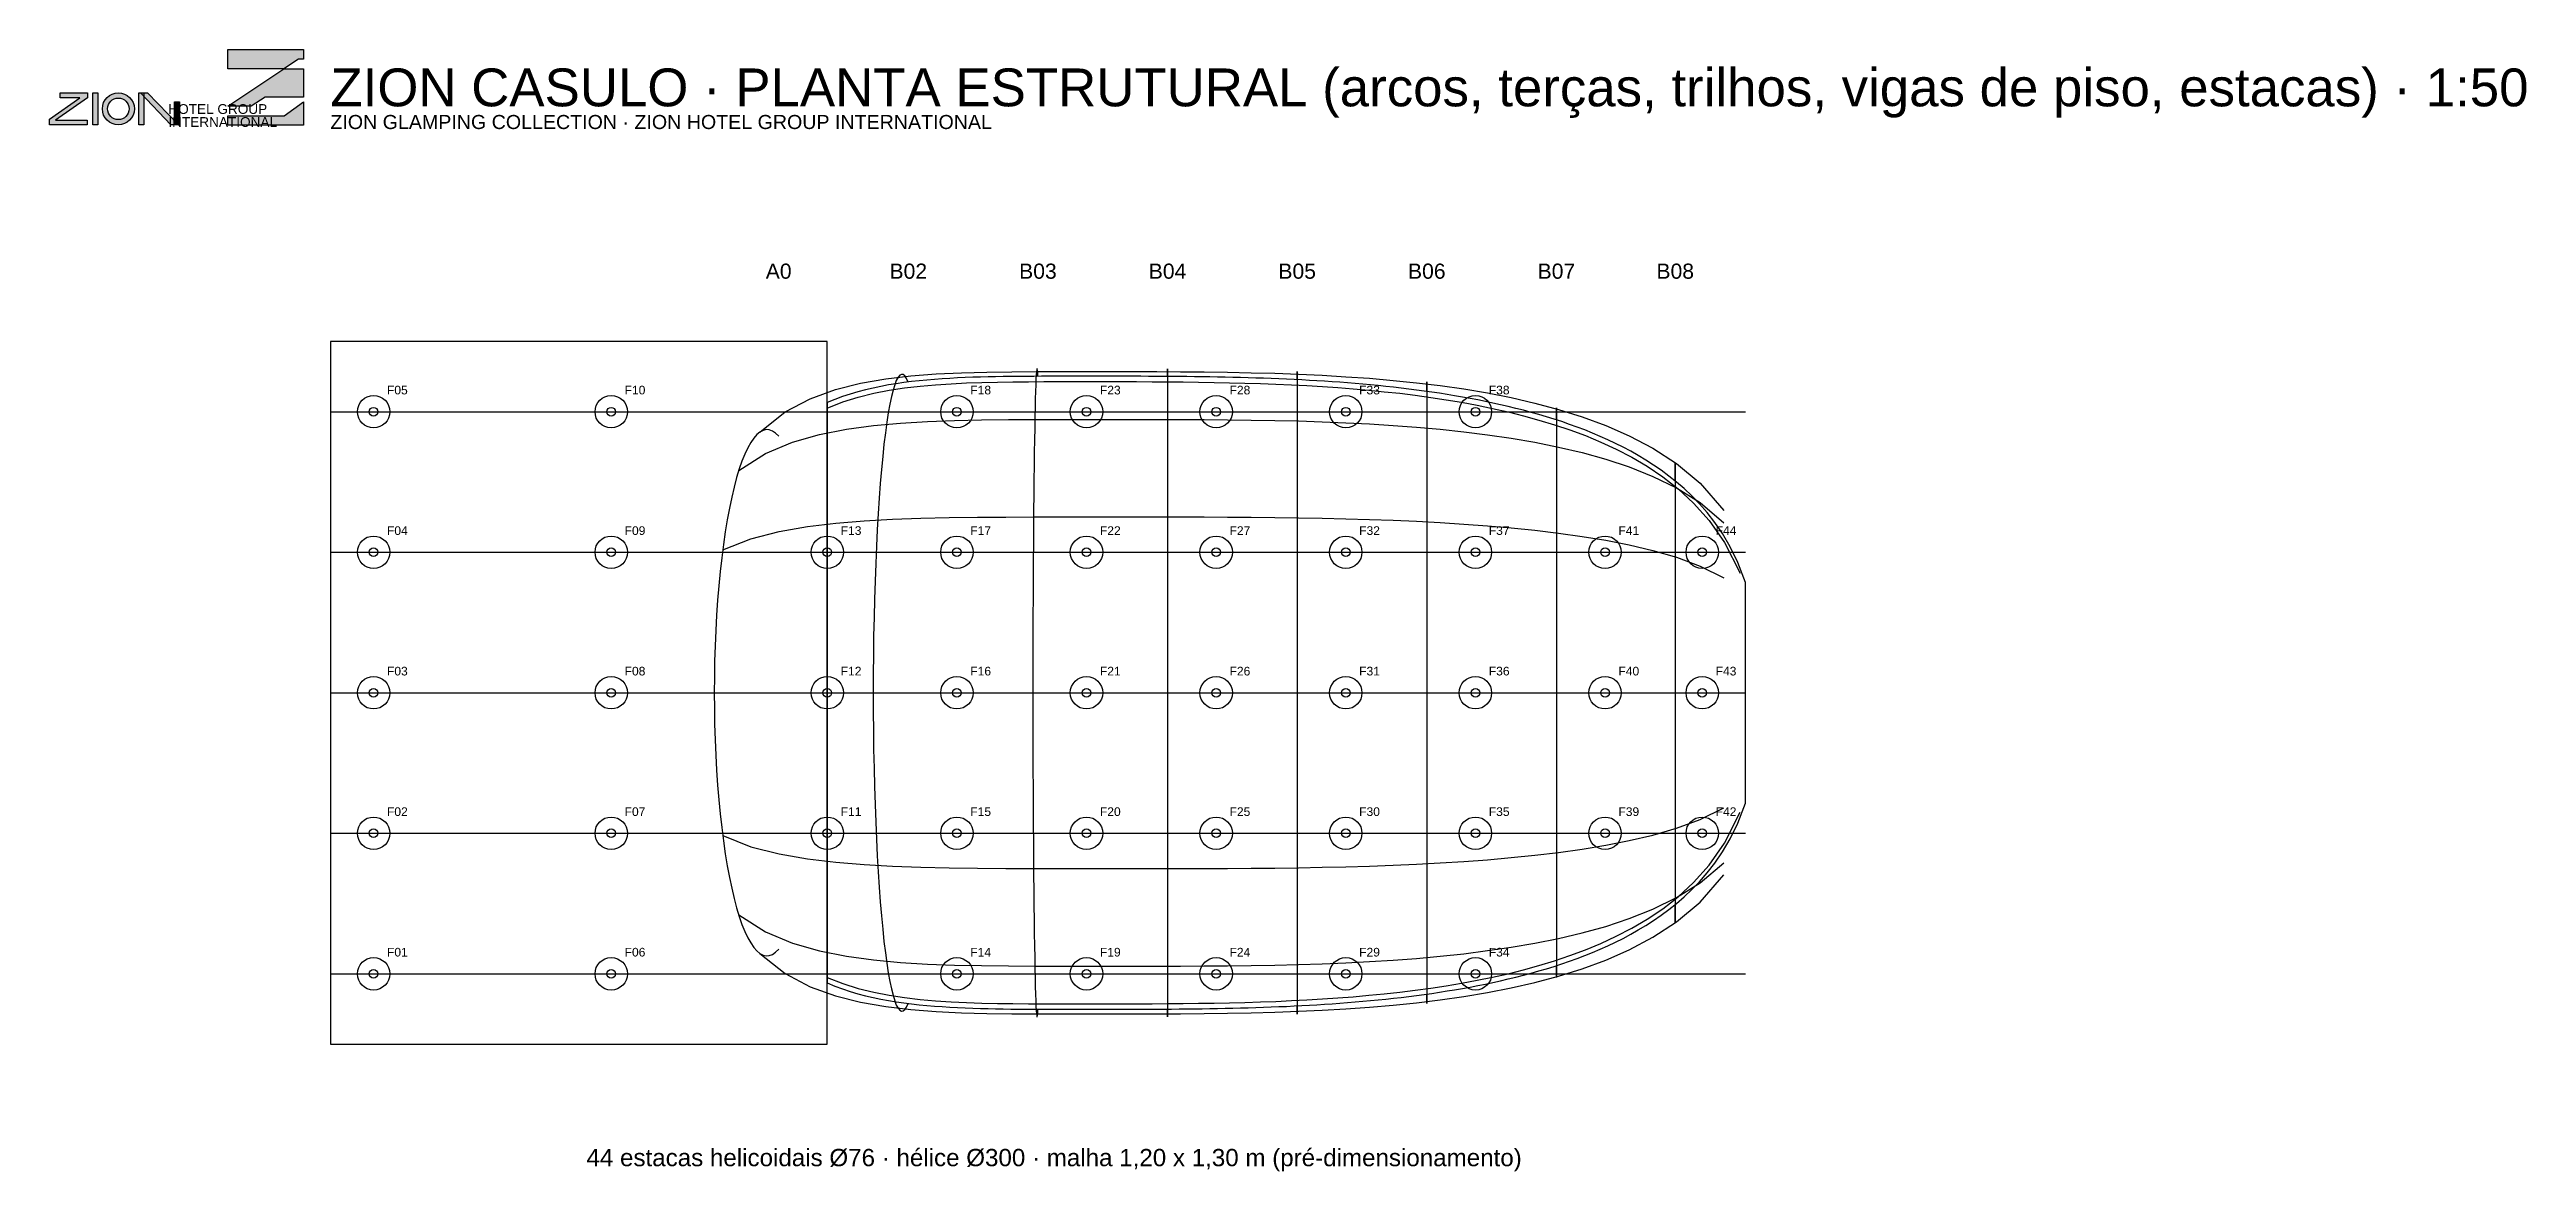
# Model space of a CAD drawing. Header units: metres. Extents: x -6.3 to 16.6, y -4.4 to 6.
import ezdxf
from ezdxf.enums import TextEntityAlignment as Align

# ---------------------------------------------------------------- set-up
doc = ezdxf.new("R2010")
doc.units = ezdxf.units.M
for name, color, linetype in [('DECK', 32, 'CONTINUOUS'), ('ESTRUTURA', 1, 'CONTINUOUS'), ('FUNDACAO', 5, 'CONTINUOUS'), ('PAREDES', 7, 'CONTINUOUS'), ('TEXTO', 7, 'CONTINUOUS')]:
    doc.layers.add(name, color=color, linetype=linetype)
doc.styles.add('ZION', font='arial.ttf')

msp = doc.modelspace()

# ---------------------------------------------------------------- hatches: boundary and pattern name
at = {"layer": 'TEXTO'}
for points in [[(-4.65, 5.95), (-3.95, 5.95), (-3.95, 5.862), (-3.996, 5.862), (-4.131, 5.771), (-4.65, 5.771)], [(-4.131, 5.771), (-3.95, 5.771), (-3.95, 5.511), (-4.304, 5.511), (-4.432, 5.425), (-4.65, 5.425)], [(-6.203, 5.55), (-5.95, 5.55), (-5.95, 5.503), (-6.244, 5.297), (-5.953, 5.297), (-5.953, 5.253), (-6.3, 5.253), (-6.3, 5.306), (-6.019, 5.503), (-6.203, 5.503)], [(-5.9, 5.55), (-5.853, 5.55), (-5.853, 5.253), (-5.9, 5.253)], [(-5.472, 5.55), (-5.428, 5.55), (-5.428, 5.253), (-5.472, 5.253)], [(-5.459, 5.55), (-5.394, 5.55), (-5.106, 5.253), (-5.178, 5.253)], [(-5.144, 5.466), (-5.097, 5.466), (-5.097, 5.253), (-5.144, 5.253)], [(-4.65, 5.336), (-4.129, 5.336), (-3.95, 5.468), (-3.95, 5.25), (-4.65, 5.25)]]:
    msp.add_hatch(color=7, dxfattribs=at).paths.add_polyline_path(points)
h = msp.add_hatch(color=7, dxfattribs=at)
edge = h.paths.add_edge_path()
edge.add_arc((-5.663, 5.402), 0.148, 0, 360)
edge = h.paths.add_edge_path()
edge.add_arc((-5.663, 5.402), 0.1, 0, 360)

# ---------------------------------------------------------------- linework, layer by layer
at = {"layer": 'DECK'}
msp.add_lwpolyline([(-3.7, -3.25), (0.9, -3.25), (0.9, 3.25), (-3.7, 3.25)], close=True, dxfattribs=at)
at = {"layer": 'ESTRUTURA'}
for points in [[(2.85, 2.928), (2.848, 2.961), (2.845, 2.985), (2.843, 2.997), (2.841, 2.999), (2.839, 2.99), (2.836, 2.971), (2.834, 2.941), (2.832, 2.9), (2.83, 2.849), (2.828, 2.788), (2.825, 2.718), (2.823, 2.637), (2.821, 2.547), (2.82, 2.448), (2.818, 2.34), (2.816, 2.224), (2.814, 2.1), (2.813, 1.969), (2.811, 1.83), (2.81, 1.685), (2.809, 1.535), (2.808, 1.378), (2.807, 1.217), (2.806, 1.051), (2.805, 0.882), (2.804, 0.709), (2.804, 0.534), (2.804, 0.357), (2.803, 0.179), (2.803, 0), (2.803, -0.179), (2.804, -0.357), (2.804, -0.534), (2.804, -0.709), (2.805, -0.882), (2.806, -1.051), (2.807, -1.217), (2.808, -1.378), (2.809, -1.535), (2.81, -1.685), (2.811, -1.83), (2.813, -1.969), (2.814, -2.1), (2.816, -2.224), (2.818, -2.34), (2.82, -2.448), (2.821, -2.547), (2.823, -2.637), (2.825, -2.718), (2.828, -2.788), (2.83, -2.849), (2.832, -2.9), (2.834, -2.941), (2.836, -2.971), (2.839, -2.99), (2.841, -2.999), (2.843, -2.997), (2.845, -2.985), (2.848, -2.961), (2.85, -2.928)], [(4.05, 2.926), (4.05, 2.96), (4.05, 2.984), (4.05, 2.996), (4.05, 2.998), (4.05, 2.99), (4.05, 2.97), (4.05, 2.94), (4.05, 2.9), (4.05, 2.849), (4.05, 2.789), (4.05, 2.718), (4.05, 2.637), (4.05, 2.547), (4.05, 2.448), (4.05, 2.341), (4.05, 2.225), (4.05, 2.101), (4.05, 1.969), (4.05, 1.831), (4.05, 1.686), (4.05, 1.535), (4.05, 1.378), (4.05, 1.217), (4.05, 1.051), (4.05, 0.882), (4.05, 0.709), (4.05, 0.534), (4.05, 0.357), (4.05, 0.179), (4.05, 0), (4.05, -0.179), (4.05, -0.357), (4.05, -0.534), (4.05, -0.709), (4.05, -0.882), (4.05, -1.051), (4.05, -1.217), (4.05, -1.378), (4.05, -1.535), (4.05, -1.686), (4.05, -1.831), (4.05, -1.969), (4.05, -2.101), (4.05, -2.225), (4.05, -2.341), (4.05, -2.448), (4.05, -2.547), (4.05, -2.637), (4.05, -2.718), (4.05, -2.789), (4.05, -2.849), (4.05, -2.9), (4.05, -2.94), (4.05, -2.97), (4.05, -2.99), (4.05, -2.998), (4.05, -2.996), (4.05, -2.984), (4.05, -2.96), (4.05, -2.926)], [(0.276, 2.412), (0.509, 2.598), (0.742, 2.72), (0.975, 2.805), (1.208, 2.863), (1.442, 2.903), (1.675, 2.931), (1.909, 2.949), (2.142, 2.96), (2.376, 2.966), (2.609, 2.969), (2.843, 2.971), (3.075, 2.971), (3.294, 2.971), (3.513, 2.971), (3.731, 2.971), (3.95, 2.971), (4.169, 2.97), (4.388, 2.968), (4.606, 2.965), (4.825, 2.961), (5.044, 2.955), (5.263, 2.947), (5.481, 2.937), (5.7, 2.924), (5.919, 2.909), (6.138, 2.89), (6.356, 2.868), (6.575, 2.841), (6.794, 2.81), (7.013, 2.773), (7.231, 2.73), (7.45, 2.68), (7.669, 2.621), (7.888, 2.553), (8.106, 2.473), (8.325, 2.377), (8.544, 2.262), (8.762, 2.12), (8.981, 1.938), (9.2, 1.685)], [(0.9, 2.634), (1.043, 2.69), (1.186, 2.735), (1.33, 2.77), (1.473, 2.798), (1.616, 2.82), (1.759, 2.837), (1.903, 2.849), (2.046, 2.859), (2.189, 2.866), (2.332, 2.871), (2.475, 2.874), (2.619, 2.876), (2.762, 2.877), (2.905, 2.878), (3.048, 2.878), (3.192, 2.878), (3.335, 2.878), (3.478, 2.878), (3.621, 2.878), (3.764, 2.878), (3.908, 2.877), (4.051, 2.876), (4.194, 2.875), (4.337, 2.873), (4.481, 2.871), (4.624, 2.868), (4.767, 2.864), (4.91, 2.86), (5.053, 2.855), (5.197, 2.848), (5.34, 2.841), (5.483, 2.833), (5.626, 2.823), (5.769, 2.812), (5.913, 2.799), (6.056, 2.785), (6.199, 2.77), (6.342, 2.752), (6.486, 2.732), (6.629, 2.711), (6.772, 2.687), (6.915, 2.66), (7.058, 2.631), (7.202, 2.599), (7.345, 2.563), (7.488, 2.523), (7.631, 2.48), (7.775, 2.432), (7.918, 2.379), (8.061, 2.319), (8.204, 2.253), (8.347, 2.179), (8.491, 2.095), (8.634, 1.998), (8.777, 1.887), (8.92, 1.755), (9.064, 1.595), (9.207, 1.39), (9.35, 1.105)], [(1.65, 2.874), (1.634, 2.908), (1.619, 2.931), (1.603, 2.943), (1.587, 2.945), (1.571, 2.937), (1.555, 2.918), (1.539, 2.889), (1.524, 2.849), (1.509, 2.799), (1.494, 2.74), (1.479, 2.67), (1.465, 2.591), (1.451, 2.503), (1.438, 2.406), (1.425, 2.3), (1.413, 2.186), (1.401, 2.064), (1.391, 1.935), (1.381, 1.799), (1.371, 1.657), (1.363, 1.508), (1.355, 1.355), (1.348, 1.196), (1.342, 1.033), (1.337, 0.867), (1.333, 0.697), (1.329, 0.525), (1.327, 0.351), (1.326, 0.176), (1.325, 0), (1.326, -0.176), (1.327, -0.351), (1.329, -0.525), (1.333, -0.697), (1.337, -0.867), (1.342, -1.033), (1.348, -1.196), (1.355, -1.355), (1.363, -1.508), (1.371, -1.657), (1.381, -1.799), (1.391, -1.935), (1.401, -2.064), (1.413, -2.186), (1.425, -2.3), (1.438, -2.406), (1.451, -2.503), (1.465, -2.591), (1.479, -2.67), (1.494, -2.74), (1.509, -2.799), (1.524, -2.849), (1.539, -2.889), (1.555, -2.918), (1.571, -2.937), (1.587, -2.945), (1.603, -2.943), (1.619, -2.931), (1.634, -2.908), (1.65, -2.874)], [(5.25, 2.896), (5.25, 2.931), (5.25, 2.956), (5.25, 2.97), (5.25, 2.973), (5.25, 2.966), (5.25, 2.948), (5.25, 2.919), (5.25, 2.88), (5.25, 2.83), (5.25, 2.771), (5.25, 2.701), (5.25, 2.622), (5.25, 2.533), (5.25, 2.435), (5.25, 2.328), (5.25, 2.213), (5.25, 2.09), (5.25, 1.96), (5.25, 1.822), (5.25, 1.678), (5.25, 1.528), (5.25, 1.373), (5.25, 1.212), (5.25, 1.047), (5.25, 0.878), (5.25, 0.707), (5.25, 0.532), (5.25, 0.356), (5.25, 0.178), (5.25, 0), (5.25, -0.178), (5.25, -0.356), (5.25, -0.532), (5.25, -0.707), (5.25, -0.878), (5.25, -1.047), (5.25, -1.212), (5.25, -1.373), (5.25, -1.528), (5.25, -1.678), (5.25, -1.822), (5.25, -1.96), (5.25, -2.09), (5.25, -2.213), (5.25, -2.328), (5.25, -2.435), (5.25, -2.533), (5.25, -2.622), (5.25, -2.701), (5.25, -2.771), (5.25, -2.83), (5.25, -2.88), (5.25, -2.919), (5.25, -2.948), (5.25, -2.966), (5.25, -2.973), (5.25, -2.97), (5.25, -2.956), (5.25, -2.931), (5.25, -2.896)], [(6.45, 2.788), (6.45, 2.825), (6.45, 2.853), (6.45, 2.87), (6.45, 2.876), (6.45, 2.872), (6.45, 2.857), (6.45, 2.831), (6.45, 2.796), (6.45, 2.75), (6.45, 2.694), (6.45, 2.628), (6.45, 2.552), (6.45, 2.467), (6.45, 2.373), (6.45, 2.27), (6.45, 2.159), (6.45, 2.04), (6.45, 1.913), (6.45, 1.779), (6.45, 1.639), (6.45, 1.493), (6.45, 1.341), (6.45, 1.185), (6.45, 1.024), (6.45, 0.859), (6.45, 0.691), (6.45, 0.52), (6.45, 0.348), (6.45, 0.174), (6.45, 0), (6.45, -0.174), (6.45, -0.348), (6.45, -0.52), (6.45, -0.691), (6.45, -0.859), (6.45, -1.024), (6.45, -1.185), (6.45, -1.341), (6.45, -1.493), (6.45, -1.639), (6.45, -1.779), (6.45, -1.913), (6.45, -2.04), (6.45, -2.159), (6.45, -2.27), (6.45, -2.373), (6.45, -2.467), (6.45, -2.552), (6.45, -2.628), (6.45, -2.694), (6.45, -2.75), (6.45, -2.796), (6.45, -2.831), (6.45, -2.857), (6.45, -2.872), (6.45, -2.876), (6.45, -2.87), (6.45, -2.853), (6.45, -2.825), (6.45, -2.788)], [(-3.7, 2.6), (9.4, 2.6)], [(0.08, 2.055), (0.329, 2.213), (0.578, 2.317), (0.828, 2.388), (1.077, 2.438), (1.327, 2.472), (1.577, 2.495), (1.827, 2.51), (2.077, 2.519), (2.327, 2.524), (2.578, 2.527), (2.828, 2.528), (3.075, 2.528), (3.294, 2.528), (3.513, 2.528), (3.731, 2.528), (3.95, 2.528), (4.169, 2.528), (4.388, 2.527), (4.606, 2.526), (4.825, 2.523), (5.044, 2.519), (5.263, 2.514), (5.481, 2.507), (5.7, 2.498), (5.919, 2.487), (6.138, 2.473), (6.356, 2.457), (6.575, 2.437), (6.794, 2.414), (7.013, 2.386), (7.231, 2.354), (7.45, 2.317), (7.669, 2.273), (7.888, 2.221), (8.106, 2.161), (8.325, 2.089), (8.544, 2.002), (8.762, 1.895), (8.981, 1.759), (9.2, 1.573)], [(7.65, 2.524), (7.65, 2.566), (7.65, 2.598), (7.65, 2.621), (7.65, 2.633), (7.65, 2.635), (7.65, 2.627), (7.65, 2.609), (7.65, 2.58), (7.65, 2.542), (7.65, 2.494), (7.65, 2.436), (7.65, 2.369), (7.65, 2.293), (7.65, 2.208), (7.65, 2.115), (7.65, 2.013), (7.65, 1.904), (7.65, 1.787), (7.65, 1.663), (7.65, 1.533), (7.65, 1.397), (7.65, 1.256), (7.65, 1.11), (7.65, 0.959), (7.65, 0.805), (7.65, 0.648), (7.65, 0.488), (7.65, 0.326), (7.65, 0.164), (7.65, 0), (7.65, -0.164), (7.65, -0.326), (7.65, -0.488), (7.65, -0.648), (7.65, -0.805), (7.65, -0.959), (7.65, -1.11), (7.65, -1.256), (7.65, -1.397), (7.65, -1.533), (7.65, -1.663), (7.65, -1.787), (7.65, -1.904), (7.65, -2.013), (7.65, -2.115), (7.65, -2.208), (7.65, -2.293), (7.65, -2.369), (7.65, -2.436), (7.65, -2.494), (7.65, -2.542), (7.65, -2.58), (7.65, -2.609), (7.65, -2.627), (7.65, -2.635), (7.65, -2.633), (7.65, -2.621), (7.65, -2.598), (7.65, -2.566), (7.65, -2.524)], [(0.45, 2.373), (0.421, 2.401), (0.392, 2.421), (0.363, 2.432), (0.334, 2.434), (0.305, 2.427), (0.276, 2.412), (0.247, 2.388), (0.219, 2.356), (0.191, 2.315), (0.163, 2.266), (0.136, 2.208), (0.11, 2.143), (0.085, 2.07), (0.061, 1.99), (0.037, 1.903), (0.015, 1.809), (-0.006, 1.708), (-0.026, 1.601), (-0.044, 1.489), (-0.062, 1.371), (-0.077, 1.248), (-0.092, 1.121), (-0.104, 0.99), (-0.115, 0.855), (-0.125, 0.717), (-0.132, 0.577), (-0.139, 0.435), (-0.143, 0.291), (-0.145, 0.146), (-0.146, 0), (-0.145, -0.146), (-0.143, -0.291), (-0.139, -0.435), (-0.132, -0.577), (-0.125, -0.717), (-0.115, -0.855), (-0.104, -0.99), (-0.092, -1.121), (-0.077, -1.248), (-0.062, -1.371), (-0.044, -1.489), (-0.026, -1.601), (-0.006, -1.708), (0.015, -1.809), (0.037, -1.903), (0.061, -1.99), (0.085, -2.07), (0.11, -2.143), (0.136, -2.208), (0.163, -2.266), (0.191, -2.315), (0.219, -2.356), (0.247, -2.388), (0.276, -2.412), (0.305, -2.427), (0.334, -2.434), (0.363, -2.432), (0.392, -2.421), (0.421, -2.401), (0.45, -2.373)], [(8.75, 1.959), (8.75, 2.01), (8.75, 2.052), (8.75, 2.085), (8.75, 2.109), (8.75, 2.123), (8.75, 2.129), (8.75, 2.126), (8.75, 2.113), (8.75, 2.091), (8.75, 2.06), (8.75, 2.02), (8.75, 1.972), (8.75, 1.915), (8.75, 1.849), (8.75, 1.776), (8.75, 1.695), (8.75, 1.606), (8.75, 1.511), (8.75, 1.409), (8.75, 1.301), (8.75, 1.188), (8.75, 1.069), (8.75, 0.946), (8.75, 0.818), (8.75, 0.688), (8.75, 0.554), (8.75, 0.417), (8.75, 0.279), (8.75, 0.14), (8.75, 0), (8.75, -0.14), (8.75, -0.279), (8.75, -0.417), (8.75, -0.554), (8.75, -0.688), (8.75, -0.818), (8.75, -0.946), (8.75, -1.069), (8.75, -1.188), (8.75, -1.301), (8.75, -1.409), (8.75, -1.511), (8.75, -1.606), (8.75, -1.695), (8.75, -1.776), (8.75, -1.849), (8.75, -1.915), (8.75, -1.972), (8.75, -2.02), (8.75, -2.06), (8.75, -2.091), (8.75, -2.113), (8.75, -2.126), (8.75, -2.129), (8.75, -2.123), (8.75, -2.109), (8.75, -2.085), (8.75, -2.052), (8.75, -2.01), (8.75, -1.959)], [(-0.068, 1.322), (0.193, 1.424), (0.454, 1.491), (0.716, 1.537), (0.978, 1.568), (1.24, 1.59), (1.503, 1.605), (1.765, 1.614), (2.028, 1.62), (2.291, 1.624), (2.554, 1.625), (2.817, 1.626), (3.075, 1.626), (3.294, 1.626), (3.513, 1.626), (3.731, 1.626), (3.95, 1.626), (4.169, 1.626), (4.388, 1.626), (4.606, 1.625), (4.825, 1.624), (5.044, 1.622), (5.263, 1.619), (5.481, 1.615), (5.7, 1.61), (5.919, 1.603), (6.138, 1.596), (6.356, 1.586), (6.575, 1.574), (6.794, 1.561), (7.013, 1.545), (7.231, 1.525), (7.45, 1.503), (7.669, 1.477), (7.888, 1.446), (8.106, 1.41), (8.325, 1.367), (8.544, 1.316), (8.762, 1.253), (8.981, 1.172), (9.2, 1.064)], [(-3.7, 1.3), (9.4, 1.3)], [(-3.7, 0), (9.4, 0)], [(-0.146, 0), (0.121, 0), (0.389, 0), (0.657, 0), (0.926, 0), (1.194, 0), (1.463, 0), (1.733, 0), (2.002, 0), (2.272, 0), (2.541, 0), (2.811, 0), (3.075, 0), (3.294, 0), (3.513, 0), (3.731, 0), (3.95, 0), (4.169, 0), (4.388, 0), (4.606, 0), (4.825, 0), (5.044, 0), (5.263, 0), (5.481, 0), (5.7, 0), (5.919, 0), (6.138, 0), (6.356, 0), (6.575, 0), (6.794, 0), (7.013, 0), (7.231, 0), (7.45, 0), (7.669, 0), (7.888, 0), (8.106, 0), (8.325, 0), (8.544, 0), (8.762, 0), (8.981, 0), (9.2, 0)], [(-0.068, -1.322), (0.193, -1.424), (0.454, -1.491), (0.716, -1.537), (0.978, -1.568), (1.24, -1.59), (1.503, -1.605), (1.765, -1.614), (2.028, -1.62), (2.291, -1.624), (2.554, -1.625), (2.817, -1.626), (3.075, -1.626), (3.294, -1.626), (3.513, -1.626), (3.731, -1.626), (3.95, -1.626), (4.169, -1.626), (4.388, -1.626), (4.606, -1.625), (4.825, -1.624), (5.044, -1.622), (5.263, -1.619), (5.481, -1.615), (5.7, -1.61), (5.919, -1.603), (6.138, -1.596), (6.356, -1.586), (6.575, -1.574), (6.794, -1.561), (7.013, -1.545), (7.231, -1.525), (7.45, -1.503), (7.669, -1.477), (7.888, -1.446), (8.106, -1.41), (8.325, -1.367), (8.544, -1.316), (8.762, -1.253), (8.981, -1.172), (9.2, -1.064)], [(0.9, -2.634), (1.043, -2.69), (1.186, -2.735), (1.33, -2.77), (1.473, -2.798), (1.616, -2.82), (1.759, -2.837), (1.903, -2.849), (2.046, -2.859), (2.189, -2.866), (2.332, -2.871), (2.475, -2.874), (2.619, -2.876), (2.762, -2.877), (2.905, -2.878), (3.048, -2.878), (3.192, -2.878), (3.335, -2.878), (3.478, -2.878), (3.621, -2.878), (3.764, -2.878), (3.908, -2.877), (4.051, -2.876), (4.194, -2.875), (4.337, -2.873), (4.481, -2.871), (4.624, -2.868), (4.767, -2.864), (4.91, -2.86), (5.053, -2.855), (5.197, -2.848), (5.34, -2.841), (5.483, -2.833), (5.626, -2.823), (5.769, -2.812), (5.913, -2.799), (6.056, -2.785), (6.199, -2.77), (6.342, -2.752), (6.486, -2.732), (6.629, -2.711), (6.772, -2.687), (6.915, -2.66), (7.058, -2.631), (7.202, -2.599), (7.345, -2.563), (7.488, -2.523), (7.631, -2.48), (7.775, -2.432), (7.918, -2.379), (8.061, -2.319), (8.204, -2.253), (8.347, -2.179), (8.491, -2.095), (8.634, -1.998), (8.777, -1.887), (8.92, -1.755), (9.064, -1.595), (9.207, -1.39), (9.35, -1.105)], [(-3.7, -1.3), (9.4, -1.3)], [(0.08, -2.055), (0.329, -2.213), (0.578, -2.317), (0.828, -2.388), (1.077, -2.438), (1.327, -2.472), (1.577, -2.495), (1.827, -2.51), (2.077, -2.519), (2.327, -2.524), (2.578, -2.527), (2.828, -2.528), (3.075, -2.528), (3.294, -2.528), (3.513, -2.528), (3.731, -2.528), (3.95, -2.528), (4.169, -2.528), (4.388, -2.527), (4.606, -2.526), (4.825, -2.523), (5.044, -2.519), (5.263, -2.514), (5.481, -2.507), (5.7, -2.498), (5.919, -2.487), (6.138, -2.473), (6.356, -2.457), (6.575, -2.437), (6.794, -2.414), (7.013, -2.386), (7.231, -2.354), (7.45, -2.317), (7.669, -2.273), (7.888, -2.221), (8.106, -2.161), (8.325, -2.089), (8.544, -2.002), (8.762, -1.895), (8.981, -1.759), (9.2, -1.573)], [(0.276, -2.412), (0.509, -2.598), (0.742, -2.72), (0.975, -2.805), (1.208, -2.863), (1.442, -2.903), (1.675, -2.931), (1.909, -2.949), (2.142, -2.96), (2.376, -2.966), (2.609, -2.969), (2.843, -2.971), (3.075, -2.971), (3.294, -2.971), (3.513, -2.971), (3.731, -2.971), (3.95, -2.971), (4.169, -2.97), (4.388, -2.968), (4.606, -2.965), (4.825, -2.961), (5.044, -2.955), (5.263, -2.947), (5.481, -2.937), (5.7, -2.924), (5.919, -2.909), (6.138, -2.89), (6.356, -2.868), (6.575, -2.841), (6.794, -2.81), (7.013, -2.773), (7.231, -2.73), (7.45, -2.68), (7.669, -2.621), (7.888, -2.553), (8.106, -2.473), (8.325, -2.377), (8.544, -2.262), (8.762, -2.12), (8.981, -1.938), (9.2, -1.685)], [(-3.7, -2.6), (9.4, -2.6)]]:
    msp.add_lwpolyline(points, dxfattribs=at)
at = {"layer": 'FUNDACAO'}
for centre, radius in [((-3.3, 2.6), 0.15), ((-3.3, 2.6), 0.04), ((-1.1, 2.6), 0.15), ((-1.1, 2.6), 0.04), ((2.1, 2.6), 0.15), ((2.1, 2.6), 0.04), ((3.3, 2.6), 0.15), ((3.3, 2.6), 0.04), ((4.5, 2.6), 0.15), ((4.5, 2.6), 0.04), ((5.7, 2.6), 0.15), ((5.7, 2.6), 0.04), ((6.9, 2.6), 0.15), ((6.9, 2.6), 0.04), ((-3.3, 1.3), 0.15), ((-1.1, 1.3), 0.15), ((0.9, 1.3), 0.15), ((2.1, 1.3), 0.15), ((3.3, 1.3), 0.15), ((4.5, 1.3), 0.15), ((5.7, 1.3), 0.15), ((6.9, 1.3), 0.15), ((8.1, 1.3), 0.15), ((9, 1.3), 0.15), ((-3.3, 1.3), 0.04), ((-1.1, 1.3), 0.04), ((0.9, 1.3), 0.04), ((2.1, 1.3), 0.04), ((3.3, 1.3), 0.04), ((4.5, 1.3), 0.04), ((5.7, 1.3), 0.04), ((6.9, 1.3), 0.04), ((8.1, 1.3), 0.04), ((9, 1.3), 0.04), ((-3.3, 0), 0.15), ((-3.3, 0), 0.04), ((-1.1, 0), 0.15), ((-1.1, 0), 0.04), ((0.9, 0), 0.15), ((0.9, 0), 0.04), ((2.1, 0), 0.15), ((2.1, 0), 0.04), ((3.3, 0), 0.15), ((3.3, 0), 0.04), ((4.5, 0), 0.15), ((4.5, 0), 0.04), ((5.7, 0), 0.15), ((5.7, 0), 0.04), ((6.9, 0), 0.15), ((6.9, 0), 0.04), ((8.1, 0), 0.15), ((8.1, 0), 0.04), ((9, 0), 0.15), ((9, 0), 0.04), ((-3.3, -1.3), 0.15), ((-3.3, -1.3), 0.04), ((-1.1, -1.3), 0.15), ((-1.1, -1.3), 0.04), ((0.9, -1.3), 0.15), ((0.9, -1.3), 0.04), ((2.1, -1.3), 0.15), ((2.1, -1.3), 0.04), ((3.3, -1.3), 0.15), ((3.3, -1.3), 0.04), ((4.5, -1.3), 0.15), ((4.5, -1.3), 0.04), ((5.7, -1.3), 0.15), ((5.7, -1.3), 0.04), ((6.9, -1.3), 0.15), ((6.9, -1.3), 0.04), ((8.1, -1.3), 0.15), ((8.1, -1.3), 0.04), ((9, -1.3), 0.15), ((9, -1.3), 0.04), ((-3.3, -2.6), 0.15), ((-1.1, -2.6), 0.15), ((2.1, -2.6), 0.15), ((3.3, -2.6), 0.15), ((4.5, -2.6), 0.15), ((5.7, -2.6), 0.15), ((6.9, -2.6), 0.15), ((-3.3, -2.6), 0.04), ((-1.1, -2.6), 0.04), ((2.1, -2.6), 0.04), ((3.3, -2.6), 0.04), ((4.5, -2.6), 0.04), ((5.7, -2.6), 0.04), ((6.9, -2.6), 0.04)]:
    msp.add_circle(centre, radius, dxfattribs=at)
at = {"layer": 'PAREDES'}
msp.add_lwpolyline([(0.9, -2.684), (0.971, -2.713), (1.042, -2.74), (1.113, -2.763), (1.183, -2.784), (1.254, -2.803), (1.325, -2.819), (1.396, -2.834), (1.467, -2.847), (1.538, -2.859), (1.608, -2.869), (1.679, -2.878), (1.75, -2.886), (1.821, -2.893), (1.892, -2.899), (1.962, -2.904), (2.033, -2.908), (2.104, -2.912), (2.175, -2.915), (2.246, -2.918), (2.317, -2.92), (2.388, -2.922), (2.458, -2.924), (2.529, -2.925), (2.6, -2.926), (2.671, -2.927), (2.742, -2.927), (2.812, -2.927), (2.883, -2.928), (2.954, -2.928), (3.025, -2.928), (3.096, -2.928), (3.167, -2.928), (3.237, -2.928), (3.308, -2.928), (3.379, -2.928), (3.45, -2.928), (3.521, -2.928), (3.592, -2.928), (3.663, -2.928), (3.733, -2.928), (3.804, -2.928), (3.875, -2.927), (3.946, -2.927), (4.017, -2.927), (4.088, -2.926), (4.158, -2.925), (4.229, -2.925), (4.3, -2.924), (4.371, -2.923), (4.442, -2.922), (4.513, -2.92), (4.583, -2.919), (4.654, -2.917), (4.725, -2.916), (4.796, -2.914), (4.867, -2.911), (4.938, -2.909), (5.008, -2.906), (5.079, -2.904), (5.15, -2.901), (5.221, -2.897), (5.292, -2.894), (5.363, -2.89), (5.433, -2.886), (5.504, -2.881), (5.575, -2.877), (5.646, -2.872), (5.717, -2.866), (5.788, -2.86), (5.858, -2.854), (5.929, -2.848), (6, -2.841), (6.071, -2.834), (6.142, -2.826), (6.213, -2.818), (6.283, -2.809), (6.354, -2.8), (6.425, -2.791), (6.496, -2.781), (6.567, -2.77), (6.638, -2.759), (6.708, -2.748), (6.779, -2.735), (6.85, -2.723), (6.921, -2.709), (6.992, -2.695), (7.062, -2.68), (7.133, -2.664), (7.204, -2.648), (7.275, -2.631), (7.346, -2.613), (7.417, -2.594), (7.488, -2.574), (7.558, -2.553), (7.629, -2.531), (7.7, -2.508), (7.771, -2.483), (7.842, -2.458), (7.913, -2.431), (7.983, -2.402), (8.054, -2.372), (8.125, -2.341), (8.196, -2.307), (8.267, -2.272), (8.338, -2.234), (8.408, -2.194), (8.479, -2.152), (8.55, -2.106), (8.621, -2.058), (8.692, -2.005), (8.762, -1.949), (8.833, -1.888), (8.904, -1.821), (8.975, -1.748), (9.046, -1.667), (9.117, -1.576), (9.188, -1.472), (9.258, -1.35), (9.329, -1.205), (9.4, -1.02), (9.4, 1.02), (9.329, 1.205), (9.258, 1.35), (9.188, 1.472), (9.117, 1.576), (9.046, 1.667), (8.975, 1.748), (8.904, 1.821), (8.833, 1.888), (8.762, 1.949), (8.692, 2.005), (8.621, 2.058), (8.55, 2.106), (8.479, 2.152), (8.408, 2.194), (8.338, 2.234), (8.267, 2.272), (8.196, 2.307), (8.125, 2.341), (8.054, 2.372), (7.983, 2.402), (7.913, 2.431), (7.842, 2.458), (7.771, 2.483), (7.7, 2.508), (7.629, 2.531), (7.558, 2.553), (7.488, 2.574), (7.417, 2.594), (7.346, 2.613), (7.275, 2.631), (7.204, 2.648), (7.133, 2.664), (7.062, 2.68), (6.992, 2.695), (6.921, 2.709), (6.85, 2.723), (6.779, 2.735), (6.708, 2.748), (6.638, 2.759), (6.567, 2.77), (6.496, 2.781), (6.425, 2.791), (6.354, 2.8), (6.283, 2.809), (6.213, 2.818), (6.142, 2.826), (6.071, 2.834), (6, 2.841), (5.929, 2.848), (5.858, 2.854), (5.788, 2.86), (5.717, 2.866), (5.646, 2.872), (5.575, 2.877), (5.504, 2.881), (5.433, 2.886), (5.363, 2.89), (5.292, 2.894), (5.221, 2.897), (5.15, 2.901), (5.079, 2.904), (5.008, 2.906), (4.938, 2.909), (4.867, 2.911), (4.796, 2.914), (4.725, 2.916), (4.654, 2.917), (4.583, 2.919), (4.513, 2.92), (4.442, 2.922), (4.371, 2.923), (4.3, 2.924), (4.229, 2.925), (4.158, 2.925), (4.088, 2.926), (4.017, 2.927), (3.946, 2.927), (3.875, 2.927), (3.804, 2.928), (3.733, 2.928), (3.663, 2.928), (3.592, 2.928), (3.521, 2.928), (3.45, 2.928), (3.379, 2.928), (3.308, 2.928), (3.237, 2.928), (3.167, 2.928), (3.096, 2.928), (3.025, 2.928), (2.954, 2.928), (2.883, 2.928), (2.812, 2.927), (2.742, 2.927), (2.671, 2.927), (2.6, 2.926), (2.529, 2.925), (2.458, 2.924), (2.388, 2.922), (2.317, 2.92), (2.246, 2.918), (2.175, 2.915), (2.104, 2.912), (2.033, 2.908), (1.962, 2.904), (1.892, 2.899), (1.821, 2.893), (1.75, 2.886), (1.679, 2.878), (1.608, 2.869), (1.538, 2.859), (1.467, 2.847), (1.396, 2.834), (1.325, 2.819), (1.254, 2.803), (1.183, 2.784), (1.113, 2.763), (1.042, 2.74), (0.971, 2.713), (0.9, 2.684)], close=True, dxfattribs=at)
at = {"layer": 'TEXTO'}
for points in [[(-4.65, 5.95), (-3.95, 5.95), (-3.95, 5.862), (-3.996, 5.862), (-4.131, 5.771), (-4.65, 5.771)], [(-4.131, 5.771), (-3.95, 5.771), (-3.95, 5.511), (-4.304, 5.511), (-4.432, 5.425), (-4.65, 5.425)], [(-6.203, 5.55), (-5.95, 5.55), (-5.95, 5.503), (-6.244, 5.297), (-5.953, 5.297), (-5.953, 5.253), (-6.3, 5.253), (-6.3, 5.306), (-6.019, 5.503), (-6.203, 5.503)], [(-5.9, 5.55), (-5.853, 5.55), (-5.853, 5.253), (-5.9, 5.253)], [(-5.472, 5.55), (-5.428, 5.55), (-5.428, 5.253), (-5.472, 5.253)], [(-5.459, 5.55), (-5.394, 5.55), (-5.106, 5.253), (-5.178, 5.253)], [(-5.144, 5.466), (-5.097, 5.466), (-5.097, 5.253), (-5.144, 5.253)], [(-4.65, 5.336), (-4.129, 5.336), (-3.95, 5.468), (-3.95, 5.25), (-4.65, 5.25)]]:
    msp.add_lwpolyline(points, close=True, dxfattribs=at)
for radius in [0.148, 0.1]:
    msp.add_circle((-5.663, 5.402), radius, dxfattribs=at)

# ---------------------------------------------------------------- texts
at = {"layer": 'TEXTO', "style": 'ZION'}
for s, height, p in [('ZION CASULO · PLANTA ESTRUTURAL (arcos, terças, trilhos, vigas de piso, estacas) · 1:50', 0.35, (-3.7, 5.6)), ('HOTEL GROUP', 0.09, (-5.2, 5.4)), ('INTERNATIONAL', 0.09, (-5.2, 5.28)), ('ZION GLAMPING COLLECTION · ZION HOTEL GROUP INTERNATIONAL', 0.13, (-3.7, 5.28))]:
    msp.add_text(s, height=height, dxfattribs=at).set_placement(p, align=Align.MIDDLE_LEFT)
for s, height, p in [('A0', 0.14, (0.45, 3.9)), ('B02', 0.14, (1.65, 3.9)), ('B03', 0.14, (2.85, 3.9)), ('B04', 0.14, (4.05, 3.9)), ('B05', 0.14, (5.25, 3.9)), ('B06', 0.14, (6.45, 3.9)), ('B07', 0.14, (7.65, 3.9)), ('B08', 0.14, (8.75, 3.9)), ('F05', 0.08, (-3.08, 2.8)), ('F10', 0.08, (-0.88, 2.8)), ('F18', 0.08, (2.32, 2.8)), ('F23', 0.08, (3.52, 2.8)), ('F28', 0.08, (4.72, 2.8)), ('F33', 0.08, (5.92, 2.8)), ('F38', 0.08, (7.12, 2.8)), ('F04', 0.08, (-3.08, 1.5)), ('F09', 0.08, (-0.88, 1.5)), ('F13', 0.08, (1.12, 1.5)), ('F17', 0.08, (2.32, 1.5)), ('F22', 0.08, (3.52, 1.5)), ('F27', 0.08, (4.72, 1.5)), ('F32', 0.08, (5.92, 1.5)), ('F37', 0.08, (7.12, 1.5)), ('F41', 0.08, (8.32, 1.5)), ('F44', 0.08, (9.22, 1.5)), ('F03', 0.08, (-3.08, 0.2)), ('F08', 0.08, (-0.88, 0.2)), ('F12', 0.08, (1.12, 0.2)), ('F16', 0.08, (2.32, 0.2)), ('F21', 0.08, (3.52, 0.2)), ('F26', 0.08, (4.72, 0.2)), ('F31', 0.08, (5.92, 0.2)), ('F36', 0.08, (7.12, 0.2)), ('F40', 0.08, (8.32, 0.2)), ('F43', 0.08, (9.22, 0.2)), ('F02', 0.08, (-3.08, -1.1)), ('F07', 0.08, (-0.88, -1.1)), ('F11', 0.08, (1.12, -1.1)), ('F15', 0.08, (2.32, -1.1)), ('F20', 0.08, (3.52, -1.1)), ('F25', 0.08, (4.72, -1.1)), ('F30', 0.08, (5.92, -1.1)), ('F35', 0.08, (7.12, -1.1)), ('F39', 0.08, (8.32, -1.1)), ('F42', 0.08, (9.22, -1.1)), ('F01', 0.08, (-3.08, -2.4)), ('F06', 0.08, (-0.88, -2.4)), ('F14', 0.08, (2.32, -2.4)), ('F19', 0.08, (3.52, -2.4)), ('F24', 0.08, (4.72, -2.4)), ('F29', 0.08, (5.92, -2.4)), ('F34', 0.08, (7.12, -2.4)), ('44 estacas helicoidais Ø76 · hélice Ø300 · malha 1,20 x 1,30 m (pré-dimensionamento)', 0.16, (3, -4.3))]:
    msp.add_text(s, height=height, dxfattribs=at).set_placement(p, align=Align.MIDDLE_CENTER)

doc.saveas('drawing.dxf')
